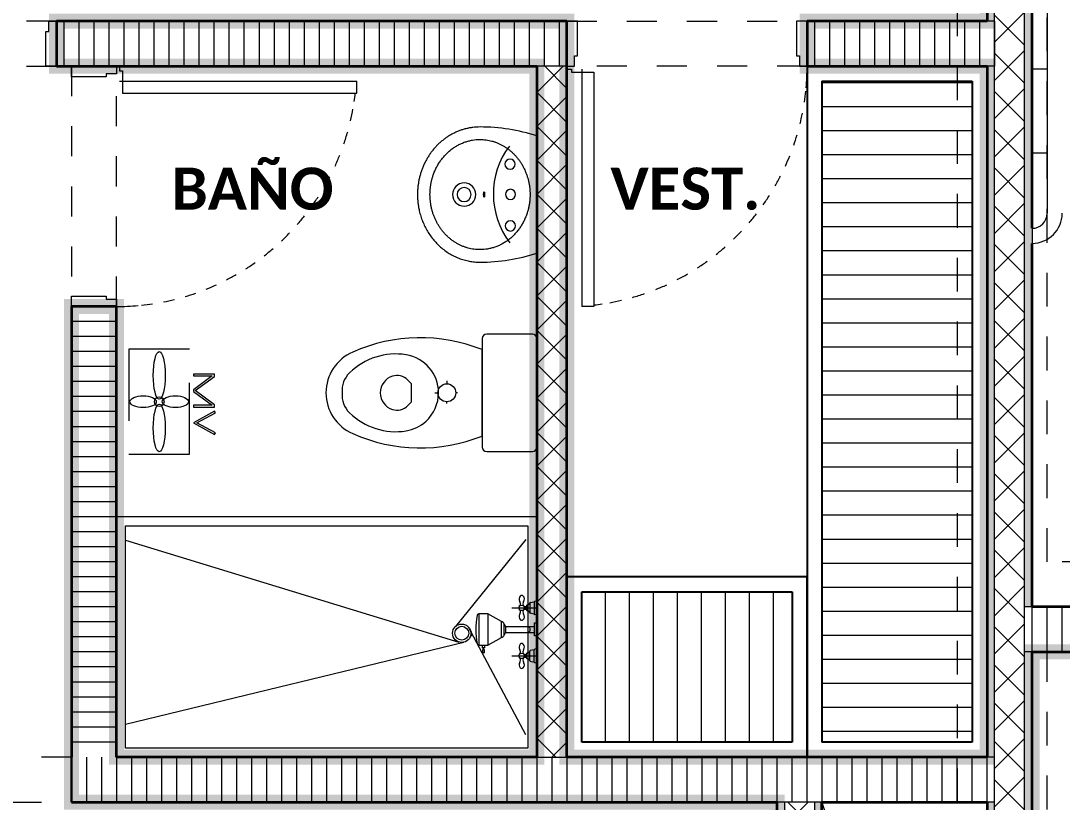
# Model space of a CAD drawing. Header units: metres. Extents: x -144 to 1000, y -717 to 29.
# Drawn here: x 552.843 to 556.311, y -554.27 to -551.669 of the extents above; entities that cross this region are included whole.
import ezdxf

# ---------------------------------------------------------------- set-up
doc = ezdxf.new("R2010")
doc.units = ezdxf.units.M
for name, pattern in [('Basculante', [0.11625, 0.075, -0.04125]), ('basculante modificado', [0.18, 0.1125, -0.0675]), ('Trazo', [0.45, 0.225, -0.225]), ('Trazo_2_', [0.47625, 0.238125, -0.238125])]:
    doc.linetypes.add(name, pattern=pattern)
doc.layers.get('0').update_dxf_attribs({"color": 1})
doc.layers.add('00-MEDICION', color=30, linetype='Continuous')
for name, color, linetype, lineweight in [('A-DETL', 1, 'Continuous', 9), ('A-DETL-GENF', 1, 'Continuous', 9), ('A-DETL-GENF-HDLN', 1, 'Trazo_2_', 9), ('A-DETL-MEDM', 1, 'Continuous', 30), ('A-DETL-THIN', 1, 'Continuous', 9), ('A-DOOR', 1, 'Continuous', 9), ('A-DOOR-FRAM', 1, 'Continuous', 9), ('A-DOOR-HDLN', 1, 'Trazo', 20), ('A-GENM', 1, 'Continuous', 9), ('A-WALL', 4, 'Continuous', 9), ('G-ANNO-TEXT', 2, 'Continuous', 9), ('P-SANR-FIXT', 1, 'Continuous', 9), ('S-STRS', 1, 'Continuous', 9)]:
    doc.layers.add(name, color=color, linetype=linetype, lineweight=lineweight)
doc.layers.add('A-WALL-PATT', color=7, linetype='Continuous', lineweight=35, true_color=0x9c9c9c)
doc.styles.add('Calibri_B', font='calibrib.ttf', dxfattribs={"height": 0.165})

# ---------------------------------------------------------------- blocks, each defined once
blk = doc.blocks.new('O')
at = {"layer": 'A-WALL-PATT', "lineweight": 5, "true_color": 0x747474}
h = blk.add_hatch(color=8, dxfattribs=at)
h.paths.add_polyline_path([(560.9277, -492.7188), (560.9277, -491.2688), (560.9027, -491.2688), (560.9027, -492.7188)])
h.paths.add_polyline_path([(560.903, -491.1188), (560.9277, -491.1188), (560.9277, -488.8188), (560.903, -488.8188), (560.903, -491.1187)])
h.paths.add_polyline_path([(560.9277, -488.6688), (560.9277, -486.2688), (560.9027, -486.2688), (560.9027, -488.6688), (560.9257, -488.6688)])
at = {"layer": 'A-WALL-PATT', "true_color": 0x747474}
h = blk.add_hatch(color=8, dxfattribs=at)
h.paths.add_polyline_path([(561.0527, -492.7188), (561.0527, -490.7688), (561.0277, -490.7688), (561.0277, -492.7188)])
h.paths.add_polyline_path([(561.0527, -490.6188), (561.0527, -486.2688), (560.9277, -486.2688), (560.9277, -486.2938), (561.0277, -486.2938), (561.0277, -490.6188)])
blk.add_hatch(color=8, dxfattribs=at).paths.add_polyline_path([(560.2027, -492.7188), (560.2277, -492.7188), (560.2277, -491.2688), (560.2027, -491.2688), (560.2027, -491.7932)])
at = {"layer": 'A-WALL-PATT', "lineweight": 5, "true_color": 0x747474}
blk.add_hatch(color=8, dxfattribs=at).paths.add_polyline_path([(560.3527, -492.7188), (560.3527, -491.2688), (560.3277, -491.2688), (560.3277, -492.7188)])
at = {"layer": 'A-DETL', "color": 7, "linetype": 'basculante modificado'}
for p, q in [((560.8027, -486.2688), (560.8027, -494.2677)), ((561.1027, -490.4688), (561.1027, -486.2688)), ((563.6026, -490.4688), (561.1027, -490.4688)), ((561.1027, -494.2677), (561.1027, -490.7688)), ((561.1027, -490.7688), (563.6026, -490.7688)), ((560.3527, -491.2688), (560.8027, -492.7184))]:
    blk.add_line(p, q, dxfattribs=at)
at = {"layer": 'A-DETL-GENF', "linetype": 'Basculante'}
for p, q in [((557.8027, -488.6688), (556.9027, -488.6688)), ((557.8027, -488.8188), (557.8027, -488.6688)), ((559.503, -488.8188), (559.503, -488.6688)), ((559.503, -488.6688), (560.303, -488.6688)), ((560.303, -488.6688), (560.303, -488.8188)), ((556.9027, -488.8188), (557.8027, -488.8188)), ((558.003, -488.8188), (557.853, -488.8188)), ((557.853, -488.8188), (557.853, -489.6188)), ((558.003, -489.6188), (558.003, -488.8188)), ((560.303, -488.8188), (559.503, -488.8188)), ((557.853, -489.6188), (558.003, -489.6188)), ((557.853, -491.1188), (556.853, -491.1188)), ((556.853, -491.2688), (557.853, -491.2688))]:
    blk.add_line(p, q, dxfattribs=at)
at = {"layer": 'A-DETL-GENF', "color": 251, "true_color": 0x535353}
for p, q in [((560.3527, -488.8728), (560.853, -488.8728)), ((560.3528, -488.9528), (560.853, -488.9528)), ((560.3528, -489.0328), (560.853, -489.0328)), ((560.3528, -489.1128), (560.853, -489.1128)), ((560.3528, -489.1928), (560.853, -489.1928)), ((560.3528, -489.2728), (560.853, -489.2728)), ((560.3528, -489.3528), (560.853, -489.3528)), ((560.3528, -489.4328), (560.853, -489.4328)), ((560.3528, -489.5128), (560.853, -489.5128)), ((560.3528, -489.5928), (560.853, -489.5928)), ((560.3528, -489.6728), (560.853, -489.6728)), ((560.3528, -489.7528), (560.853, -489.7528)), ((560.3528, -489.8328), (560.853, -489.8328)), ((560.3529, -489.9128), (560.853, -489.9128)), ((560.3529, -489.9928), (560.853, -489.9928)), ((560.3529, -490.0728), (560.853, -490.0728)), ((560.3529, -490.1528), (560.853, -490.1528)), ((560.3529, -490.2328), (560.853, -490.2328)), ((560.3529, -490.3128), (560.853, -490.3128)), ((560.3529, -490.3928), (560.853, -490.3928)), ((560.3529, -490.4728), (560.853, -490.4728)), ((560.3529, -490.5528), (560.853, -490.5528)), ((559.6313, -491.0688), (559.6313, -490.5688)), ((559.7113, -491.0688), (559.7113, -490.5688)), ((559.7913, -491.0688), (559.7913, -490.5688)), ((559.8713, -491.0688), (559.8713, -490.5688)), ((559.9513, -491.0688), (559.9513, -490.5688)), ((560.0313, -491.0688), (560.0313, -490.5688)), ((560.1113, -491.0688), (560.1113, -490.5688)), ((560.1913, -491.0688), (560.1913, -490.5688)), ((560.3529, -490.6328), (560.853, -490.6328)), ((560.3529, -490.7128), (560.853, -490.7128)), ((560.3529, -490.7928), (560.853, -490.7928)), ((560.353, -490.8728), (560.853, -490.8728)), ((560.353, -490.9528), (560.853, -490.9528)), ((560.353, -491.0328), (560.853, -491.0328))]:
    blk.add_line(p, q, dxfattribs=at)
at = {"layer": 'A-DETL-GENF'}
for p, q in [((558.3294, -489.8443), (558.2587, -489.8443)), ((558.2587, -489.8443), (558.2587, -489.85)), ((558.2587, -489.85), (558.3217, -489.85)), ((558.3217, -489.85), (558.2587, -489.8964)), ((558.2651, -489.8988), (558.3294, -489.8514)), ((558.3294, -489.8514), (558.3294, -489.8443)), ((558.2587, -489.8964), (558.2587, -489.9012)), ((558.2587, -489.9012), (558.3217, -489.9476)), ((558.3294, -489.9462), (558.2651, -489.8988)), ((558.3217, -489.9476), (558.2587, -489.9476)), ((558.2587, -489.9476), (558.2587, -489.9533)), ((558.2587, -489.9533), (558.3294, -489.9533)), ((558.3294, -489.9673), (558.2587, -490.0058)), ((558.2707, -490.0058), (558.3321, -489.9723)), ((558.3294, -489.9533), (558.3294, -489.9462)), ((558.3321, -489.9723), (558.3294, -489.9673)), ((558.2587, -490.0058), (558.3294, -490.0443)), ((558.3321, -490.0392), (558.2707, -490.0058)), ((558.3294, -490.0443), (558.3321, -490.0392))]:
    blk.add_line(p, q, dxfattribs=at)
blk.add_circle((558.145, -489.9356), 0.0159, dxfattribs=at)
for centre, major_axis, ratio in [((558.145, -489.8482), (0, 0.0795), 0.25), ((558.0913, -489.9356), (-0.0438, 0), 0.454545), ((558.1987, -489.9356), (-0.0438, 0), 0.454545), ((558.145, -490.023), (0, -0.0795), 0.25)]:
    blk.add_ellipse(centre, major_axis=major_axis, ratio=ratio, dxfattribs=at)
at = {"layer": 'A-DETL-GENF-HDLN'}
for p, q in [((558.0434, -489.7608), (558.0434, -490.1108)), ((558.2462, -489.7608), (558.0434, -489.7608)), ((558.2462, -490.1108), (558.2462, -489.7608)), ((558.0434, -490.1108), (558.2462, -490.1108))]:
    blk.add_line(p, q, dxfattribs=at)
at = {"layer": 'A-DETL-MEDM'}
blk.add_line((557.853, -491.2688), (557.853, -491.1188), dxfattribs=at)
at = {"layer": 'A-DETL-THIN'}
for p, q in [((561.1027, -486.6682), (561.1027, -489.3085)), ((560.853, -488.8688), (560.3527, -488.8688)), ((560.3527, -488.8688), (560.3527, -491.0688)), ((560.853, -491.0688), (560.853, -488.8688)), ((561.0527, -489.3585), (561.0527, -489.4085)), ((560.253, -490.5688), (559.553, -490.5688)), ((559.553, -490.5688), (559.553, -491.0688)), ((560.253, -491.0688), (560.253, -490.5688)), ((559.553, -491.0688), (560.253, -491.0688)), ((560.3527, -491.0688), (560.853, -491.0688))]:
    blk.add_line(p, q, dxfattribs=at)
for radius, end in [(0.05, 360), (0.1, 0)]:
    blk.add_arc((561.0527, -489.3085), radius, 270, end, dxfattribs=at)
at = {"layer": 'A-DOOR'}
for p, q in [((559.503, -488.8188), (559.503, -488.6688)), ((558.003, -488.8188), (557.853, -488.8188))]:
    blk.add_line(p, q, dxfattribs=at)
at = {"layer": 'A-DOOR', "lineweight": 15}
for p, q in [((558.013, -488.8188), (558.013, -488.8338)), ((559.503, -488.8288), (559.518, -488.8288)), ((559.518, -488.8288), (559.518, -488.8388)), ((559.553, -488.8288), (559.553, -489.6188)), ((558.013, -488.8338), (558.023, -488.8338)), ((558.023, -488.8338), (558.023, -488.9088)), ((559.518, -488.8388), (559.593, -488.8388)), ((559.593, -488.8388), (559.593, -489.6188)), ((558.013, -488.8688), (558.803, -488.8688)), ((558.803, -488.9088), (558.803, -488.8688)), ((558.023, -488.9088), (558.803, -488.9088)), ((559.593, -489.6188), (559.553, -489.6188))]:
    blk.add_line(p, q, dxfattribs=at)
at = {"layer": 'A-DOOR'}
for centre, start, end in [((559.503, -488.8188), 354.8602, 0), ((558.003, -488.8188), 351.55, 353.5406), ((559.503, -488.8188), 351.4009, 354.0571), ((558.003, -488.8188), 346.8489, 349.7418), ((558.003, -488.8188), 346.8489, 349.7418), ((559.503, -488.8188), 346.0919, 348.7462), ((558.003, -488.8188), 341.1143, 344.1684), ((559.503, -488.8188), 340.7809, 343.4371), ((558.003, -488.8188), 335.4451, 338.2717), ((559.503, -488.8188), 335.4605, 338.1223), ((558.003, -488.8188), 329.8378, 332.634), ((559.503, -488.8188), 330.1233, 332.7944), ((558.003, -488.8188), 324.2878, 327.0559), ((559.503, -488.8188), 324.7622, 327.4462), ((559.503, -488.8188), 319.3702, 322.0705), ((558.003, -488.8188), 318.7903, 321.5328), ((558.003, -488.8188), 313.3395, 316.0594), ((559.503, -488.8188), 313.9406, 316.6605), ((558.003, -488.8188), 307.9295, 310.6298), ((559.503, -488.8188), 308.4672, 311.2097), ((558.003, -488.8188), 302.5538, 305.2378), ((559.503, -488.8188), 302.9441, 305.7122), ((558.003, -488.8188), 297.2056, 299.8767), ((559.503, -488.8188), 297.366, 300.1622), ((558.003, -488.8188), 291.8777, 294.5395), ((559.503, -488.8188), 291.7283, 294.5549), ((558.003, -488.8188), 286.5629, 289.2191), ((559.503, -488.8188), 285.8316, 288.8857), ((558.003, -488.8188), 270, 275.1398), ((558.003, -488.8188), 275.9429, 278.5991), ((558.003, -488.8188), 281.2538, 283.9081), ((559.503, -488.8188), 276.4594, 278.45), ((559.503, -488.8188), 280.2582, 283.1511), ((559.503, -488.8188), 280.2582, 283.1511)]:
    blk.add_arc(centre, 0.8, start, end, dxfattribs=at)
at = {"layer": 'A-DOOR-FRAM', "lineweight": 15}
for p, q in [((557.7777, -488.6688), (557.8027, -488.6688)), ((557.7777, -488.7038), (557.7777, -488.6688)), ((559.538, -488.6688), (559.503, -488.6688)), ((559.538, -488.7838), (559.538, -488.6688)), ((560.303, -488.6688), (560.268, -488.6688)), ((560.268, -488.6688), (560.268, -488.7838)), ((557.7677, -488.7038), (557.7777, -488.7038)), ((557.7677, -488.8188), (557.7677, -488.7038)), ((559.528, -488.8188), (559.528, -488.7838)), ((559.528, -488.7838), (559.538, -488.7838)), ((560.268, -488.7838), (560.278, -488.7838)), ((560.278, -488.7838), (560.278, -488.8188)), ((557.8027, -488.8188), (557.7677, -488.8188)), ((557.853, -488.8538), (557.853, -488.8188)), ((558.003, -488.8188), (558.003, -488.8438)), ((559.503, -488.8188), (559.528, -488.8188)), ((560.278, -488.8188), (560.303, -488.8188)), ((557.968, -488.8538), (557.853, -488.8538)), ((557.968, -488.8438), (557.968, -488.8538)), ((558.003, -488.8438), (557.968, -488.8438)), ((557.853, -489.5838), (557.968, -489.5838)), ((557.853, -489.6188), (557.853, -489.5838)), ((557.968, -489.5838), (557.968, -489.5938)), ((557.968, -489.5938), (558.003, -489.5938)), ((558.003, -489.5938), (558.003, -489.6188))]:
    blk.add_line(p, q, dxfattribs=at)
at = {"layer": 'A-DOOR-HDLN'}
for p, q in [((557.8027, -488.8188), (557.8027, -488.6688)), ((560.303, -488.6688), (560.303, -488.8188)), ((557.853, -489.6188), (558.003, -489.6188))]:
    blk.add_line(p, q, dxfattribs=at)
at = {"layer": 'A-GENM', "lineweight": 25}
for p, q in [((560.903, -488.8188), (560.303, -488.8188)), ((560.303, -488.8188), (560.303, -491.1188)), ((560.903, -491.1188), (560.903, -488.8188)), ((560.353, -488.8688), (560.853, -488.8688)), ((560.353, -491.0688), (560.353, -488.8688)), ((560.853, -488.8688), (560.853, -491.0688)), ((560.303, -490.5188), (559.503, -490.5188)), ((559.503, -490.5188), (559.503, -491.1188)), ((560.303, -491.1188), (560.303, -490.5188)), ((559.553, -491.0688), (559.553, -490.5688)), ((559.553, -490.5688), (560.253, -490.5688)), ((560.253, -490.5688), (560.253, -491.0688)), ((560.253, -491.0688), (559.553, -491.0688)), ((560.853, -491.0688), (560.353, -491.0688)), ((559.503, -491.1188), (560.303, -491.1188)), ((560.303, -491.1188), (560.903, -491.1188))]:
    blk.add_line(p, q, dxfattribs=at)
at = {"layer": 'A-WALL', "lineweight": 35}
for p, q in [((560.9027, -486.2688), (560.9027, -488.6688)), ((561.0527, -489.3585), (561.0527, -486.6182)), ((559.503, -488.6688), (557.8027, -488.6688)), ((557.8027, -488.6688), (557.8027, -488.8188)), ((559.503, -491.1188), (559.503, -488.6688)), ((560.9027, -488.6688), (560.303, -488.6688)), ((560.303, -488.6688), (560.303, -488.8188)), ((557.8027, -488.8188), (559.403, -488.8188)), ((559.403, -488.8188), (559.403, -491.1188)), ((560.303, -488.8188), (560.9027, -488.8188)), ((560.9027, -488.8188), (560.9027, -491.1188)), ((561.0527, -490.6188), (561.0527, -489.4085)), ((557.853, -489.6188), (557.853, -491.1188)), ((558.003, -489.6188), (557.853, -489.6188)), ((558.003, -491.1188), (558.003, -489.6188)), ((562.1527, -490.6188), (561.0527, -490.6188)), ((561.0527, -492.7188), (561.0527, -490.7688)), ((561.0527, -490.7688), (562.1527, -490.7688)), ((559.403, -491.1188), (558.003, -491.1188)), ((560.9027, -491.1188), (559.503, -491.1188)), ((557.853, -491.2688), (560.2027, -491.2688)), ((560.2027, -491.2688), (560.2027, -492.7188)), ((560.3527, -491.2688), (560.9027, -491.2688)), ((560.3527, -492.7188), (560.3527, -491.2688)), ((560.9027, -491.2688), (560.9027, -492.7188))]:
    blk.add_line(p, q, dxfattribs=at)
at = {"layer": 'A-WALL'}
for p, q in [((560.9277, -492.7438), (560.9277, -486.2938)), ((561.0277, -492.7438), (561.0277, -486.2938)), ((560.9277, -488.6688), (560.9027, -488.6688)), ((559.503, -488.8188), (559.403, -488.8188)), ((560.9277, -488.8188), (560.9027, -488.8188)), ((561.0527, -490.6188), (561.0277, -490.6188)), ((561.0527, -490.7688), (561.0277, -490.7688)), ((559.403, -491.1188), (559.503, -491.1188)), ((560.9277, -491.1188), (560.9027, -491.1188)), ((560.3527, -491.2688), (560.2027, -491.2688)), ((560.2277, -491.2688), (560.2277, -492.7438)), ((560.3277, -491.2688), (560.3277, -492.7438)), ((560.9277, -491.2688), (560.9027, -491.2688))]:
    blk.add_line(p, q, dxfattribs=at)
at = {"layer": 'A-WALL-PATT', "color": 1, "lineweight": 5, "true_color": 0xff0000}
for p, q in [((560.9277, -488.7388), (561.0277, -488.6388)), ((561.0277, -488.7485), (560.9277, -488.6485)), ((560.9277, -488.8661), (561.0277, -488.7661)), ((561.0277, -488.8758), (560.9277, -488.7758)), ((560.9277, -488.9934), (561.0277, -488.8934)), ((561.0277, -489.0031), (560.9277, -488.9031)), ((560.9277, -489.1207), (561.0277, -489.0207)), ((561.0277, -489.1304), (560.9277, -489.0304)), ((560.9277, -489.248), (561.0277, -489.148)), ((561.0277, -489.2576), (560.9277, -489.1576)), ((560.9277, -489.3752), (561.0277, -489.2752)), ((561.0277, -489.3849), (560.9277, -489.2849)), ((560.9277, -489.5025), (561.0277, -489.4025)), ((561.0277, -489.5122), (560.9277, -489.4122)), ((560.9277, -489.6298), (561.0277, -489.5298)), ((561.0277, -489.6395), (560.9277, -489.5395)), ((560.9277, -489.7571), (561.0277, -489.6571)), ((561.0277, -489.7668), (560.9277, -489.6668)), ((560.9277, -489.8844), (561.0277, -489.7844)), ((561.0277, -489.894), (560.9277, -489.794)), ((560.9277, -490.0116), (561.0277, -489.9116)), ((561.0277, -490.0213), (560.9277, -489.9213)), ((560.9277, -490.1389), (561.0277, -490.0389)), ((561.0277, -490.1486), (560.9277, -490.0486)), ((560.9277, -490.2662), (561.0277, -490.1662)), ((561.0277, -490.2759), (560.9277, -490.1759)), ((560.9277, -490.3935), (561.0277, -490.2935)), ((561.0277, -490.4032), (560.9277, -490.3032)), ((560.9277, -490.5207), (561.0277, -490.4207)), ((561.0277, -490.5304), (560.9277, -490.4304)), ((560.9277, -490.648), (561.0277, -490.548)), ((561.0277, -490.6577), (560.9277, -490.5577)), ((560.9277, -490.7753), (561.0277, -490.6753)), ((561.0277, -490.785), (560.9277, -490.685)), ((560.9277, -490.9026), (561.0277, -490.8026)), ((561.0277, -490.9123), (560.9277, -490.8123)), ((560.9277, -491.0299), (561.0277, -490.9299)), ((561.0277, -491.0396), (560.9277, -490.9396)), ((560.9277, -491.1571), (561.0277, -491.0571)), ((561.0277, -491.1668), (560.9277, -491.0668)), ((560.9277, -491.2844), (561.0277, -491.1844)), ((561.0277, -491.2941), (560.9277, -491.1941)), ((560.2277, -491.348), (560.307, -491.2688)), ((560.3277, -491.3578), (560.2387, -491.2688))]:
    blk.add_line(p, q, dxfattribs=at)
at = {"layer": 'A-WALL-PATT', "color": 8, "lineweight": 5, "true_color": 0x727272}
for p, q in [((557.8273, -488.6688), (557.8273, -488.8188)), ((557.8773, -488.6688), (557.8773, -488.8188)), ((557.9273, -488.6688), (557.9273, -488.8188)), ((557.9773, -488.6688), (557.9773, -488.8188)), ((558.0273, -488.6688), (558.0273, -488.8188)), ((558.0773, -488.6688), (558.0773, -488.8188)), ((558.1273, -488.6688), (558.1273, -488.8188)), ((558.1773, -488.6688), (558.1773, -488.8188)), ((558.2273, -488.6688), (558.2273, -488.8188)), ((558.2773, -488.6688), (558.2773, -488.8188)), ((558.3273, -488.6688), (558.3273, -488.8188)), ((558.3773, -488.6688), (558.3773, -488.8188)), ((558.4273, -488.6688), (558.4273, -488.8188)), ((558.4773, -488.6688), (558.4773, -488.8188)), ((558.5273, -488.6688), (558.5273, -488.8188)), ((558.5773, -488.6688), (558.5773, -488.8188)), ((558.6273, -488.6688), (558.6273, -488.8188)), ((558.6773, -488.6688), (558.6773, -488.8188)), ((558.7273, -488.6688), (558.7273, -488.8188)), ((558.7773, -488.6688), (558.7773, -488.8188)), ((558.8273, -488.6688), (558.8273, -488.8188)), ((558.8773, -488.6688), (558.8773, -488.8188)), ((558.9273, -488.6688), (558.9273, -488.8188)), ((558.9773, -488.6688), (558.9773, -488.8188)), ((559.0273, -488.6688), (559.0273, -488.8188)), ((559.0773, -488.6688), (559.0773, -488.8188)), ((559.1273, -488.6688), (559.1273, -488.8188)), ((559.1773, -488.6688), (559.1773, -488.8188)), ((559.2273, -488.6688), (559.2273, -488.8188)), ((559.2773, -488.6688), (559.2773, -488.8188)), ((559.3273, -488.6688), (559.3273, -488.8188)), ((559.3773, -488.6688), (559.3773, -488.8188)), ((559.4273, -488.6688), (559.4273, -488.8188)), ((559.4773, -488.6688), (559.4773, -488.8188)), ((560.3273, -488.6688), (560.3273, -488.8188)), ((560.3773, -488.6688), (560.3773, -488.8188)), ((560.4273, -488.6688), (560.4273, -488.8188)), ((560.4773, -488.6688), (560.4773, -488.8188)), ((560.5273, -488.6688), (560.5273, -488.8188)), ((560.5773, -488.6688), (560.5773, -488.8188)), ((560.6273, -488.6688), (560.6273, -488.8188)), ((560.6773, -488.6688), (560.6773, -488.8188)), ((560.7273, -488.6688), (560.7273, -488.8188)), ((560.7773, -488.6688), (560.7773, -488.8188)), ((560.8273, -488.6688), (560.8273, -488.8188)), ((560.8773, -488.6688), (560.8773, -488.8188)), ((560.9273, -488.6688), (560.9273, -488.8188)), ((558.003, -489.6188), (557.853, -489.6188)), ((558.003, -489.6688), (557.853, -489.6688)), ((558.003, -489.7188), (557.853, -489.7188)), ((558.003, -489.7688), (557.853, -489.7688)), ((558.003, -489.8188), (557.853, -489.8188)), ((558.003, -489.8688), (557.853, -489.8688)), ((558.003, -489.9188), (557.853, -489.9188)), ((558.003, -489.9688), (557.853, -489.9688)), ((558.003, -490.0188), (557.853, -490.0188)), ((558.003, -490.0688), (557.853, -490.0688)), ((558.003, -490.1188), (557.853, -490.1188)), ((558.003, -490.1688), (557.853, -490.1688)), ((558.003, -490.2188), (557.853, -490.2188)), ((558.003, -490.2688), (557.853, -490.2688)), ((558.003, -490.3188), (557.853, -490.3188)), ((558.003, -490.3688), (557.853, -490.3688)), ((558.003, -490.4188), (557.853, -490.4188)), ((558.003, -490.4688), (557.853, -490.4688)), ((558.003, -490.5188), (557.853, -490.5188)), ((558.003, -490.5688), (557.853, -490.5688)), ((558.003, -490.6188), (557.853, -490.6188)), ((561.0523, -490.7688), (561.0523, -490.6188)), ((561.1023, -490.7688), (561.1023, -490.6188)), ((561.1523, -490.7688), (561.1523, -490.6188)), ((558.003, -490.6688), (557.853, -490.6688)), ((558.003, -490.7188), (557.853, -490.7188)), ((558.003, -490.7688), (557.853, -490.7688)), ((558.003, -490.8188), (557.853, -490.8188)), ((558.003, -490.8688), (557.853, -490.8688)), ((558.003, -490.9188), (557.853, -490.9188)), ((558.003, -490.9688), (557.853, -490.9688)), ((558.003, -491.0188), (557.853, -491.0188)), ((558.003, -491.0688), (557.853, -491.0688)), ((557.9023, -491.1188), (557.9023, -491.2688)), ((557.9523, -491.1188), (557.9523, -491.2688)), ((558.0023, -491.1188), (558.0023, -491.2688)), ((558.0523, -491.1188), (558.0523, -491.2688)), ((558.1023, -491.1188), (558.1023, -491.2688)), ((558.1523, -491.1188), (558.1523, -491.2688)), ((558.2023, -491.1188), (558.2023, -491.2688)), ((558.2523, -491.1188), (558.2523, -491.2688)), ((558.3023, -491.1188), (558.3023, -491.2688)), ((558.3523, -491.1188), (558.3523, -491.2688)), ((558.4023, -491.1188), (558.4023, -491.2688)), ((558.4523, -491.1188), (558.4523, -491.2688)), ((558.5023, -491.1188), (558.5023, -491.2688)), ((558.5523, -491.1188), (558.5523, -491.2688)), ((558.6023, -491.1188), (558.6023, -491.2688)), ((558.6523, -491.1188), (558.6523, -491.2688)), ((558.7023, -491.1188), (558.7023, -491.2688)), ((558.7523, -491.1188), (558.7523, -491.2688)), ((558.8023, -491.1188), (558.8023, -491.2688)), ((558.8523, -491.1188), (558.8523, -491.2688)), ((558.9023, -491.1188), (558.9023, -491.2688)), ((558.9523, -491.1188), (558.9523, -491.2688)), ((559.0023, -491.1188), (559.0023, -491.2688)), ((559.0523, -491.1188), (559.0523, -491.2688)), ((559.1023, -491.1188), (559.1023, -491.2688)), ((559.1523, -491.1188), (559.1523, -491.2688)), ((559.2023, -491.1188), (559.2023, -491.2688)), ((559.2523, -491.1188), (559.2523, -491.2688)), ((559.3023, -491.1188), (559.3023, -491.2688)), ((559.3523, -491.1188), (559.3523, -491.2688)), ((559.4023, -491.1188), (559.4023, -491.2688)), ((559.4523, -491.1188), (559.4523, -491.2688)), ((559.5023, -491.1188), (559.5023, -491.2688)), ((559.5523, -491.1188), (559.5523, -491.2688)), ((559.6023, -491.1188), (559.6023, -491.2688)), ((559.6523, -491.1188), (559.6523, -491.2688)), ((559.7023, -491.1188), (559.7023, -491.2688)), ((559.7523, -491.1188), (559.7523, -491.2688)), ((559.8023, -491.1188), (559.8023, -491.2688)), ((559.8523, -491.1188), (559.8523, -491.2688)), ((559.9023, -491.1188), (559.9023, -491.2688)), ((559.9523, -491.1188), (559.9523, -491.2688)), ((560.0023, -491.1188), (560.0023, -491.2688)), ((560.0523, -491.1188), (560.0523, -491.2688)), ((560.1023, -491.1188), (560.1023, -491.2688)), ((560.1523, -491.1188), (560.1523, -491.2688)), ((560.2023, -491.1188), (560.2023, -491.2688)), ((560.2523, -491.1188), (560.2523, -491.2688)), ((560.3023, -491.1188), (560.3023, -491.2688)), ((560.3523, -491.1188), (560.3523, -491.2688)), ((560.4023, -491.1188), (560.4023, -491.2688)), ((560.4523, -491.1188), (560.4523, -491.2688)), ((560.5023, -491.1188), (560.5023, -491.2688)), ((560.5523, -491.1188), (560.5523, -491.2688)), ((560.6023, -491.1188), (560.6023, -491.2688)), ((560.6523, -491.1188), (560.6523, -491.2688)), ((560.7023, -491.1188), (560.7023, -491.2688)), ((560.7523, -491.1188), (560.7523, -491.2688)), ((560.8023, -491.1188), (560.8023, -491.2688)), ((560.8523, -491.1188), (560.8523, -491.2688)), ((560.9023, -491.1188), (560.9023, -491.2688))]:
    blk.add_line(p, q, dxfattribs=at)
at = {"layer": 'A-WALL-PATT', "color": 8, "lineweight": 5, "true_color": 0x747474}
for p, q in [((559.403, -488.906), (559.4902, -488.8188)), ((559.503, -488.8925), (559.4292, -488.8188)), ((559.503, -489.0057), (559.403, -488.9057)), ((559.403, -489.0191), (559.503, -488.9191)), ((559.503, -489.1188), (559.403, -489.0188)), ((559.403, -489.1322), (559.503, -489.0322)), ((559.503, -489.2319), (559.403, -489.1319)), ((559.403, -489.2454), (559.503, -489.1454)), ((559.503, -489.3451), (559.403, -489.2451)), ((559.403, -489.3585), (559.503, -489.2585)), ((559.503, -489.4582), (559.403, -489.3582)), ((559.403, -489.4717), (559.503, -489.3717)), ((559.503, -489.5714), (559.403, -489.4714)), ((559.403, -489.5848), (559.503, -489.4848)), ((559.503, -489.6845), (559.403, -489.5845)), ((559.403, -489.6979), (559.503, -489.5979)), ((559.503, -489.7976), (559.403, -489.6976)), ((559.403, -489.8111), (559.503, -489.7111)), ((559.503, -489.9108), (559.403, -489.8108)), ((559.403, -489.9242), (559.503, -489.8242)), ((559.503, -490.0239), (559.403, -489.9239)), ((559.403, -490.0373), (559.503, -489.9373)), ((559.503, -490.137), (559.403, -490.037)), ((559.403, -490.1505), (559.503, -490.0505)), ((559.503, -490.2502), (559.403, -490.1502)), ((559.403, -490.2636), (559.503, -490.1636)), ((559.503, -490.3633), (559.403, -490.2633)), ((559.403, -490.3768), (559.503, -490.2768)), ((559.503, -490.4764), (559.403, -490.3764)), ((559.403, -490.4899), (559.503, -490.3899)), ((559.503, -490.5896), (559.403, -490.4896)), ((559.403, -490.603), (559.503, -490.503)), ((559.503, -490.7027), (559.403, -490.6027)), ((559.403, -490.7162), (559.503, -490.6162)), ((559.503, -490.8159), (559.403, -490.7159)), ((559.403, -490.8293), (559.503, -490.7293)), ((559.503, -490.929), (559.403, -490.829)), ((559.403, -490.9424), (559.503, -490.8424)), ((559.503, -491.0421), (559.403, -490.9421)), ((559.403, -491.0556), (559.503, -490.9556)), ((559.4665, -491.1188), (559.403, -491.0553)), ((559.4529, -491.1188), (559.503, -491.0687))]:
    blk.add_line(p, q, dxfattribs=at)
at = {"layer": 'P-SANR-FIXT'}
for p, q in [((559.2207, -489.7257), (559.2207, -489.9061)), ((559.388, -489.7107), (559.2357, -489.7107)), ((559.2207, -490.0501), (559.2207, -489.7621)), ((558.9724, -489.863), (558.9847, -489.8753)), ((559.103, -489.8661), (559.103, -489.8761)), ((558.9847, -489.8753), (558.9847, -489.9369)), ((558.9847, -489.9369), (558.9724, -489.9492)), ((559.063, -489.9061), (559.073, -489.9061)), ((559.103, -489.9411), (559.103, -489.9361)), ((559.138, -489.9061), (559.133, -489.9061)), ((559.2207, -489.9061), (559.2207, -490.0866)), ((559.2357, -490.1016), (559.388, -490.1016)), ((559.403, -490.3188), (558.003, -490.3188)), ((558.033, -491.0888), (558.033, -490.3488)), ((558.033, -490.3488), (559.373, -490.3488)), ((559.373, -490.3488), (559.373, -491.0888)), ((558.033, -490.3962), (559.1432, -490.7357)), ((559.3666, -490.3943), (559.1323, -490.6836)), ((559.3957, -490.5998), (559.403, -490.5983)), ((559.3197, -490.6219), (559.403, -490.6219)), ((559.3447, -490.6143), (559.3469, -490.6143)), ((559.3447, -490.6174), (559.3447, -490.6143)), ((559.3447, -490.6296), (559.3447, -490.6265)), ((559.3469, -490.6296), (559.3447, -490.6296)), ((559.3621, -490.6175), (559.3689, -490.6175)), ((559.3621, -490.6264), (559.3689, -490.6264)), ((559.3689, -490.6139), (559.3689, -490.6299)), ((559.3792, -490.6057), (559.3792, -490.6381)), ((559.3808, -490.6041), (559.3941, -490.6014)), ((559.3941, -490.6014), (559.3941, -490.6425)), ((559.2091, -490.6422), (559.2091, -490.7462)), ((559.2395, -490.6422), (559.2091, -490.6422)), ((559.2395, -490.6422), (559.2395, -490.7462)), ((559.2846, -490.6675), (559.2395, -490.6422)), ((559.2846, -490.7208), (559.2846, -490.6675)), ((559.3941, -490.6425), (559.3808, -490.6397)), ((559.403, -490.6456), (559.3957, -490.6441)), ((559.366, -491.0443), (559.1753, -490.6857)), ((559.1839, -490.7019), (559.1839, -490.7157)), ((559.2942, -490.6759), (559.298, -490.6839)), ((559.2942, -490.7124), (559.2942, -490.6759)), ((559.298, -490.6839), (559.298, -490.7036)), ((559.298, -490.6839), (559.3755, -490.6839)), ((559.3755, -490.6839), (559.395, -490.6839)), ((559.395, -490.672), (559.403, -490.672)), ((559.395, -490.7155), (559.395, -490.672)), ((558.033, -491.0087), (559.1599, -490.7363)), ((559.2395, -490.7462), (559.2846, -490.7208)), ((559.298, -490.7044), (559.2942, -490.7124)), ((559.298, -490.7036), (559.3755, -490.7036)), ((559.3755, -490.7036), (559.395, -490.7036)), ((559.403, -490.7155), (559.395, -490.7155)), ((559.2091, -490.7462), (559.2395, -490.7462)), ((559.2223, -490.7549), (559.2223, -490.7462)), ((559.2282, -490.7549), (559.2223, -490.7549)), ((559.2223, -490.7619), (559.2223, -490.7707)), ((559.2282, -490.7619), (559.2223, -490.7619)), ((559.2223, -490.7707), (559.2282, -490.7707)), ((559.2239, -490.7619), (559.2239, -490.7549)), ((559.2266, -490.7619), (559.2266, -490.7549)), ((559.2282, -490.7462), (559.2282, -490.7549)), ((559.2282, -490.7707), (559.2282, -490.7619)), ((559.3792, -490.7981), (559.3792, -490.7657)), ((559.3941, -490.7614), (559.3808, -490.7641)), ((559.3941, -490.8025), (559.3941, -490.7614)), ((559.403, -490.7583), (559.3957, -490.7598)), ((559.3197, -490.7819), (559.403, -490.7819)), ((559.3447, -490.7743), (559.3447, -490.7774)), ((559.3469, -490.7743), (559.3447, -490.7743)), ((559.3447, -490.7865), (559.3447, -490.7896)), ((559.3447, -490.7896), (559.3469, -490.7896)), ((559.3621, -490.7775), (559.3689, -490.7775)), ((559.3621, -490.7864), (559.3689, -490.7864)), ((559.3689, -490.7899), (559.3689, -490.7739)), ((559.3808, -490.7997), (559.3941, -490.8025)), ((559.3957, -490.8041), (559.403, -490.8056)), ((559.373, -491.0888), (558.033, -491.0888))]:
    blk.add_line(p, q, dxfattribs=at)
for centre, radius in [((559.103, -489.9061), 0.03), ((559.3524, -490.6219), 0.00903), ((559.1527, -490.7065), 0.0307), ((559.1527, -490.7065), 0.0231), ((559.3524, -490.7819), 0.00903)]:
    blk.add_circle(centre, radius, dxfattribs=at)
for centre, radius, start, end in [((559.2134, -489.6353), 0.6142, 72.0171, 89.9829), ((559.5245, -489.2446), 0.2666, 143.0879, 217.323), ((559.3135, -489.1449), 0.017, 90, 270), ((559.3135, -489.1449), 0.017, 270, 90), ((559.1607, -489.2461), 0.0386, 90, 270), ((559.1607, -489.2461), 0.0386, 270, 90), ((559.1607, -489.2461), 0.0235, 90, 270), ((559.1607, -489.2461), 0.0235, 270, 90), ((559.315, -489.2454), 0.0168, 0, 180), ((559.315, -489.2454), 0.0168, 180, 0), ((559.3146, -489.3504), 0.017, 90, 270), ((559.3146, -489.3504), 0.017, 270, 90), ((559.2134, -488.857), 0.6142, 270.0171, 287.9829), ((559.0148, -490.2812), 0.5584, 68.3591, 113.7969), ((559.2357, -489.7257), 0.015, 90, 180), ((559.388, -489.7257), 0.015, 0, 90), ((558.85, -489.9075), 0.15, 113.7969, 179.4689), ((558.9326, -489.9966), 0.2199, 80.9061, 134.3974), ((558.9471, -489.9061), 0.1282, 359.9985, 80.9061), ((558.8358, -489.8978), 0.0816, 134.3974, 185.8355), ((558.9395, -489.9061), 0.0581, 107.1865, 252.8171), ((558.9371, -489.8984), 0.05, 45, 107.1865), ((558.85, -489.9047), 0.15, 180.5311, 246.2031), ((558.8358, -489.9144), 0.0816, 174.1645, 225.6026), ((558.9471, -489.9061), 0.1282, 312.4453, 0.0015), ((558.9326, -489.8156), 0.2199, 225.6026, 279.0939), ((558.9371, -489.9139), 0.05, 252.8171, 315), ((558.9471, -489.9061), 0.1282, 279.0939, 312.4453), ((559.0148, -489.5311), 0.5584, 246.2031, 291.6409), ((559.2357, -490.0866), 0.015, 180, 270), ((559.388, -490.0866), 0.015, 270, 0), ((559.3561, -490.5923), 0.0127, 131.2787, 220.6125), ((559.3524, -490.5864), 0.00597, 37.4869, 142.5131), ((559.3488, -490.5923), 0.0127, 319.3875, 48.7213), ((559.3324, -490.6079), 0.0158, 336.2284, 27.6734), ((559.3324, -490.636), 0.0158, 332.3266, 23.7716), ((559.3699, -490.6074), 0.0133, 149.2408, 223.1352), ((559.3699, -490.6365), 0.0133, 136.8648, 210.7592), ((559.3621, -490.6151), 0.0024, 215.3035, 270), ((559.3621, -490.6288), 0.0024, 90, 144.6965), ((559.3705, -490.6139), 0.0016, 90, 180), ((559.3705, -490.6299), 0.0016, 180, 270), ((559.3703, -490.603), 0.00934, 271.4421, 342.9741), ((559.3703, -490.6409), 0.00934, 17.0259, 88.5579), ((559.3808, -490.6057), 0.0016, 90, 180), ((559.3957, -490.6014), 0.0016, 90, 180), ((559.4706, -490.6942), 0.2711, 170.1458, 189.8542), ((559.2091, -490.6478), 0.0056, 90, 180), ((559.2798, -490.6828), 0.016, 25.3085, 72.5748), ((559.3561, -490.6516), 0.0127, 139.3875, 228.7213), ((559.3524, -490.6575), 0.00597, 217.4869, 322.5131), ((559.3488, -490.6516), 0.0127, 311.2787, 40.6125), ((559.3808, -490.6381), 0.0016, 180, 270), ((559.3957, -490.6425), 0.0016, 180, 270), ((559.3693, -490.6938), 0.0116, 302.372, 57.628), ((559.2798, -490.7055), 0.016, 287.4252, 334.6915), ((559.2091, -490.7406), 0.0056, 180, 270), ((559.3561, -490.7523), 0.0127, 131.2787, 220.6125), ((559.3324, -490.7679), 0.0158, 336.2284, 27.6734), ((559.3524, -490.7464), 0.00597, 37.4869, 142.5131), ((559.3699, -490.7674), 0.0133, 149.2408, 223.1352), ((559.3488, -490.7523), 0.0127, 319.3875, 48.7213), ((559.3705, -490.7739), 0.0016, 90, 180), ((559.3703, -490.763), 0.00934, 271.4421, 342.9741), ((559.3808, -490.7657), 0.0016, 90, 180), ((559.3957, -490.7614), 0.0016, 90, 180), ((559.3561, -490.8116), 0.0127, 139.3875, 228.7213), ((559.3324, -490.796), 0.0158, 332.3266, 23.7716), ((559.3699, -490.7965), 0.0133, 136.8648, 210.7592), ((559.3488, -490.8116), 0.0127, 311.2787, 40.6125), ((559.3621, -490.7751), 0.0024, 215.3035, 270), ((559.3621, -490.7888), 0.0024, 90, 144.6965), ((559.3705, -490.7899), 0.0016, 180, 270), ((559.3703, -490.8009), 0.00934, 17.0259, 88.5579), ((559.3808, -490.7981), 0.0016, 180, 270), ((559.3957, -490.8025), 0.0016, 180, 270), ((559.3524, -490.8175), 0.00597, 217.4869, 322.5131)]:
    blk.add_arc(centre, radius, start, end, dxfattribs=at)
for major_axis in [(0, -0.00908), (0, 0.00908)]:
    blk.add_ellipse((559.2269, -489.2456), major_axis=major_axis, ratio=0.332108, start_param=3.141593, end_param=6.283185, dxfattribs=at)
for points, knots in [([(559.2135, -489.0211), (559.2054, -489.0212), (559.1935, -489.0219), (559.1778, -489.0243), (559.1663, -489.0269), (559.1548, -489.0301), (559.1435, -489.0341), (559.1324, -489.0388), (559.1217, -489.044), (559.1113, -489.0499), (559.1011, -489.0565), (559.0914, -489.0637), (559.0821, -489.0714), (559.0732, -489.0796), (559.0648, -489.0884), (559.0568, -489.0977), (559.0494, -489.1073), (559.0425, -489.1173), (559.0362, -489.1279), (559.0303, -489.1387), (559.0251, -489.1498), (559.0205, -489.1612), (559.0164, -489.1729), (559.013, -489.1848), (559.0101, -489.1968), (559.008, -489.209), (559.0064, -489.2213), (559.0054, -489.2338), (559.0051, -489.2461), (559.0054, -489.2585), (559.0064, -489.2709), (559.008, -489.2833), (559.01, -489.2944), (559.0123, -489.3044), (559.0155, -489.3164), (559.0204, -489.3311), (559.0275, -489.348), (559.036, -489.3645), (559.0458, -489.3801), (559.0567, -489.3947), (559.0689, -489.4085), (559.082, -489.421), (559.0961, -489.4323), (559.1112, -489.4425), (559.1269, -489.4511), (559.1434, -489.4583), (559.1605, -489.464), (559.1778, -489.4681), (559.1955, -489.4705), (559.2075, -489.4711), (559.2135, -489.4711)], [0, 0, 0, 0, 0.035714, 0.053571, 0.071429, 0.089286, 0.107143, 0.125, 0.142857, 0.160714, 0.178571, 0.196429, 0.214286, 0.232143, 0.25, 0.267857, 0.285714, 0.303571, 0.321429, 0.339286, 0.357143, 0.375, 0.392857, 0.410714, 0.428571, 0.446429, 0.464286, 0.482143, 0.5, 0.517857, 0.535714, 0.553571, 0.571429, 0.584821, 0.598214, 0.625, 0.651786, 0.678571, 0.705357, 0.732143, 0.758929, 0.785714, 0.8125, 0.839286, 0.866071, 0.892857, 0.919643, 0.946429, 0.973214, 1, 1, 1, 1]), ([(559.2135, -489.4295), (559.2067, -489.4294), (559.1966, -489.4288), (559.1834, -489.4265), (559.1736, -489.4242), (559.164, -489.4213), (559.1544, -489.4176), (559.145, -489.4134), (559.136, -489.4086), (559.1273, -489.4031), (559.1188, -489.3971), (559.1107, -489.3905), (559.103, -489.3834), (559.0957, -489.3759), (559.0887, -489.3678), (559.0822, -489.3592), (559.0763, -489.3503), (559.0709, -489.3411), (559.0659, -489.3314), (559.0614, -489.3214), (559.0576, -489.3112), (559.0543, -489.3008), (559.0516, -489.29), (559.0495, -489.2791), (559.048, -489.2682), (559.0471, -489.2573), (559.0468, -489.2461), (559.0471, -489.235), (559.048, -489.224), (559.0495, -489.2131), (559.0516, -489.2022), (559.0543, -489.1915), (559.0579, -489.1802), (559.0624, -489.1684), (559.0683, -489.1559), (559.0748, -489.1441), (559.0822, -489.133), (559.0904, -489.1224), (559.0992, -489.1125), (559.1086, -489.1035), (559.1188, -489.0951), (559.1295, -489.0876), (559.1405, -489.0812), (559.152, -489.0756), (559.164, -489.0709), (559.1761, -489.0673), (559.1924, -489.0639), (559.205, -489.0628), (559.2135, -489.0628)], [0, 0, 0, 0, 0.038462, 0.057692, 0.076923, 0.096154, 0.115385, 0.134615, 0.153846, 0.173077, 0.192308, 0.211538, 0.230769, 0.25, 0.269231, 0.288462, 0.307692, 0.326923, 0.346154, 0.365385, 0.384615, 0.403846, 0.423077, 0.442308, 0.461538, 0.480769, 0.5, 0.519231, 0.538462, 0.557692, 0.576923, 0.596154, 0.615385, 0.639423, 0.663462, 0.6875, 0.711538, 0.735577, 0.759615, 0.783654, 0.807692, 0.831731, 0.855769, 0.879808, 0.903846, 0.927885, 0.951923, 1, 1, 1, 1]), ([(559.2135, -489.0628), (559.2204, -489.0628), (559.2305, -489.0635), (559.2437, -489.0657), (559.2534, -489.068), (559.2631, -489.071), (559.2727, -489.0746), (559.282, -489.0789), (559.291, -489.0837), (559.2998, -489.0891), (559.3083, -489.0952), (559.3164, -489.1018), (559.3241, -489.1088), (559.3314, -489.1164), (559.3384, -489.1245), (559.3448, -489.133), (559.3508, -489.1419), (559.3562, -489.1512), (559.3612, -489.1609), (559.3656, -489.1709), (559.3695, -489.1811), (559.3727, -489.1915), (559.3755, -489.2022), (559.3776, -489.2131), (559.3791, -489.224), (559.38, -489.235), (559.3803, -489.2461), (559.38, -489.2573), (559.3791, -489.2682), (559.3776, -489.2791), (559.3755, -489.29), (559.3727, -489.3008), (559.3692, -489.312), (559.3646, -489.3239), (559.3588, -489.3363), (559.3522, -489.3481), (559.3449, -489.3592), (559.3367, -489.3699), (559.3278, -489.3798), (559.3185, -489.3888), (559.3083, -489.3971), (559.2976, -489.4046), (559.2866, -489.4111), (559.2751, -489.4167), (559.2631, -489.4213), (559.251, -489.4249), (559.2347, -489.4284), (559.2221, -489.4294), (559.2135, -489.4295)], [0, 0, 0, 0, 0.038462, 0.057692, 0.076923, 0.096154, 0.115385, 0.134615, 0.153846, 0.173077, 0.192308, 0.211538, 0.230769, 0.25, 0.269231, 0.288462, 0.307692, 0.326923, 0.346154, 0.365385, 0.384615, 0.403846, 0.423077, 0.442308, 0.461538, 0.480769, 0.5, 0.519231, 0.538462, 0.557692, 0.576923, 0.596154, 0.615385, 0.639423, 0.663462, 0.6875, 0.711538, 0.735577, 0.759615, 0.783654, 0.807692, 0.831731, 0.855769, 0.879808, 0.903846, 0.927885, 0.951923, 1, 1, 1, 1])]:
    blk.add_open_spline(points, degree=3, knots=knots, dxfattribs=at)
at = {"layer": 'S-STRS'}
for p, q in [((561.1027, -488.8284), (561.0527, -488.8284)), ((561.1027, -489.1084), (561.0527, -489.1084))]:
    blk.add_line(p, q, dxfattribs=at)
at = {"layer": 'G-ANNO-TEXT', "style": 'Calibri_B'}
for s, p in [('BAÑO', (558.1855, -489.2964)), ('VEST.', (559.6479, -489.2964))]:
    blk.add_text(s, height=0.14, dxfattribs=at).set_placement(p)

msp = doc.modelspace()

# ---------------------------------------------------------------- linework, layer by layer
at = {"layer": '00-MEDICION', "const_width": 0.05}
msp.add_lwpolyline([(556.0614, -549.27), (556.0614, -551.67), (555.4616, -551.67), (555.4616, -551.82), (556.0614, -551.82), (556.0616, -554.12), (554.6616, -554.12), (554.6616, -551.67), (552.9614, -551.67), (552.9614, -551.82), (554.5616, -551.82), (554.5616, -554.12), (553.161, -554.12), (553.1616, -552.6201), (553.0116, -552.62), (553.0116, -554.27), (555.3614, -554.27), (555.3614, -555.87), (554.361, -555.87)], dxfattribs=at)
at = {"layer": '00-MEDICION', "color": 5, "const_width": 0.05}
msp.add_lwpolyline([(554.261, -555.87), (554.2612, -557.27), (560.7616, -557.2689), (560.7616, -555.87), (558.6112, -555.87), (558.6112, -555.72), (558.8114, -555.72), (558.8114, -553.62), (557.311, -553.62), (557.3114, -553.77), (556.2114, -553.77), (556.2114, -555.7198), (557.2114, -555.72), (557.2114, -554.57), (557.3114, -554.57), (557.3114, -555.72), (557.6112, -555.72), (557.6112, -555.87), (554.261, -555.87)], dxfattribs=at)

# ---------------------------------------------------------------- block references
at = {"color": 3}
msp.add_blockref('O', (-4.8414, -63.0012), dxfattribs=at)

doc.saveas('drawing.dxf')
